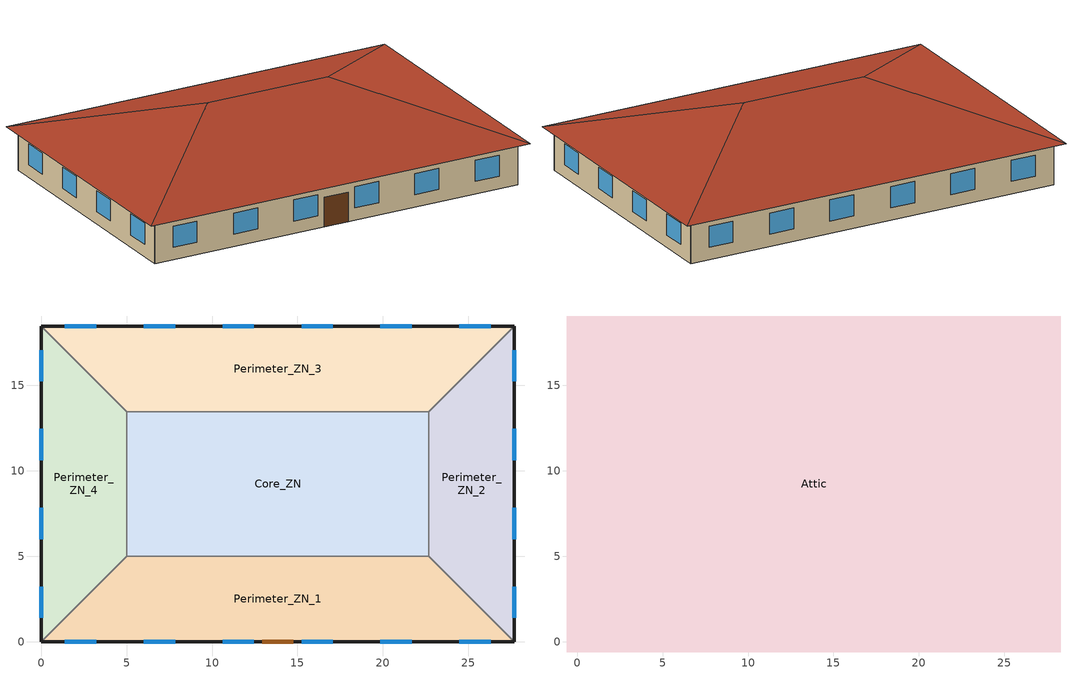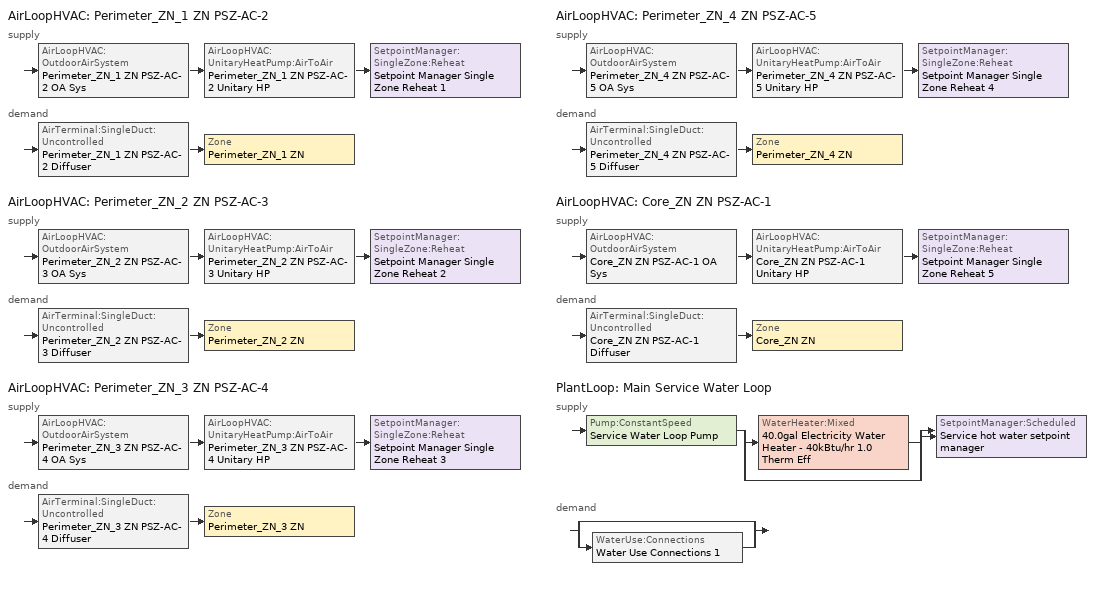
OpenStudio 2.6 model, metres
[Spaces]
Perimeter_ZN_1
 floor ground: 22.69,5 27.69,0 0,0 5,5 z0
 wall outside: 0,0 27.69,0 z0:3.05
 wall to Perimeter_ZN_4: 5,5 0,0 z0:3.05
 wall to Core_ZN: 22.69,5 5,5 z0:3.05
 wall to Perimeter_ZN_2: 27.69,0 22.69,5 z0:3.05
 window: 1.39,0 3.22,0 / 19.85,0 21.68,0 / 15.24,0 17.07,0 / 6.01,0 7.84,0 / 10.62,0 12.45,0 / 24.47,0 26.3,0 z0.9:2.42
 door: 12.93,0 14.76,0 z0:2.13
Perimeter_ZN_2
 floor ground: 27.69,18.46 27.69,0 22.69,5 22.69,13.46 z0
 wall outside: 27.69,0 27.69,18.46 z0:3.05
 wall to Perimeter_ZN_3: 27.69,18.46 22.69,13.46 z0:3.05
 wall to Core_ZN: 22.69,13.46 22.69,5 z0:3.05
 window: 27.69,1.39 27.69,3.22 / 27.69,10.62 27.69,12.45 / 27.69,15.24 27.69,17.07 / 27.69,6.01 27.69,7.84 z0.9:2.42
Perimeter_ZN_3
 floor ground: 27.69,18.46 22.69,13.46 5,13.46 0,18.46 z0
 wall outside: 27.69,18.46 0,18.46 z0:3.05
 wall to Core_ZN: 5,13.46 22.69,13.46 z0:3.05
 wall to Perimeter_ZN_4: 0,18.46 5,13.46 z0:3.05
 window: 21.68,18.46 19.85,18.46 / 7.84,18.46 6.01,18.46 / 17.07,18.46 15.24,18.46 / 12.45,18.46 10.62,18.46 / 26.3,18.46 24.47,18.46 / 3.22,18.46 1.39,18.46 z0.9:2.42
Perimeter_ZN_4
 floor ground: 0,18.46 5,13.46 5,5 0,0 z0
 wall outside: 0,18.46 0,0 z0:3.05
 wall to Core_ZN: 5,5 5,13.46 z0:3.05
 window: 0,3.22 0,1.39 / 0,12.45 0,10.62 / 0,7.84 0,6.01 / 0,17.07 0,15.24 z0.9:2.42
Core_ZN
 floor ground: 22.69,13.46 22.69,5 5,5 5,13.46 z0
Attic
 floor outside: 28.29,19.06 27.69,18.46 0,18.46 -0.6,19.06 z3.05; -0.6,19.06 0,18.46 0,0 -0.6,-0.6 z3.05; 28.29,19.06 28.29,-0.6 27.69,0 27.69,18.46 z3.05; 27.69,0 28.29,-0.6 -0.6,-0.6 0,0 z3.05
 floor to Perimeter_ZN_4: 0,18.46 5,13.46 5,5 0,0 z3.05
 floor to Perimeter_ZN_1: 22.69,5 27.69,0 0,0 5,5 z3.05
 floor to Perimeter_ZN_2: 27.69,18.46 27.69,0 22.69,5 22.69,13.46 z3.05
 floor to Core_ZN: 22.69,13.46 22.69,5 5,5 5,13.46 z3.05
 floor to Perimeter_ZN_3: 27.69,18.46 22.69,13.46 5,13.46 0,18.46 z3.05
 roof outside: 18.46,9.23,6.33 28.29,-0.6,3.05 28.29,19.06,3.05; 18.46,9.23,6.33 28.29,19.06,3.05 -0.6,19.06,3.05 9.23,9.23,6.33; 9.23,9.23,6.33 -0.6,-0.6,3.05 28.29,-0.6,3.05 18.46,9.23,6.33; 9.23,9.23,6.33 -0.6,19.06,3.05 -0.6,-0.6,3.05
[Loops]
AirLoopHVAC 'Perimeter_ZN_1 ZN PSZ-AC-2'
 supply: AirLoopHVAC:OutdoorAirSystem 'Perimeter_ZN_1 ZN PSZ-AC-2 OA Sys' > AirLoopHVAC:UnitaryHeatPump:AirToAir 'Perimeter_ZN_1 ZN PSZ-AC-2 Unitary HP' > SetpointManager:SingleZone:Reheat 'Setpoint Manager Single Zone Reheat 1'
 demand: AirTerminal:SingleDuct:Uncontrolled 'Perimeter_ZN_1 ZN PSZ-AC-2 Diffuser' > Zone 'Perimeter_ZN_1 ZN'
AirLoopHVAC 'Perimeter_ZN_2 ZN PSZ-AC-3'
 supply: AirLoopHVAC:OutdoorAirSystem 'Perimeter_ZN_2 ZN PSZ-AC-3 OA Sys' > AirLoopHVAC:UnitaryHeatPump:AirToAir 'Perimeter_ZN_2 ZN PSZ-AC-3 Unitary HP' > SetpointManager:SingleZone:Reheat 'Setpoint Manager Single Zone Reheat 2'
 demand: AirTerminal:SingleDuct:Uncontrolled 'Perimeter_ZN_2 ZN PSZ-AC-3 Diffuser' > Zone 'Perimeter_ZN_2 ZN'
AirLoopHVAC 'Perimeter_ZN_3 ZN PSZ-AC-4'
 supply: AirLoopHVAC:OutdoorAirSystem 'Perimeter_ZN_3 ZN PSZ-AC-4 OA Sys' > AirLoopHVAC:UnitaryHeatPump:AirToAir 'Perimeter_ZN_3 ZN PSZ-AC-4 Unitary HP' > SetpointManager:SingleZone:Reheat 'Setpoint Manager Single Zone Reheat 3'
 demand: AirTerminal:SingleDuct:Uncontrolled 'Perimeter_ZN_3 ZN PSZ-AC-4 Diffuser' > Zone 'Perimeter_ZN_3 ZN'
AirLoopHVAC 'Perimeter_ZN_4 ZN PSZ-AC-5'
 supply: AirLoopHVAC:OutdoorAirSystem 'Perimeter_ZN_4 ZN PSZ-AC-5 OA Sys' > AirLoopHVAC:UnitaryHeatPump:AirToAir 'Perimeter_ZN_4 ZN PSZ-AC-5 Unitary HP' > SetpointManager:SingleZone:Reheat 'Setpoint Manager Single Zone Reheat 4'
 demand: AirTerminal:SingleDuct:Uncontrolled 'Perimeter_ZN_4 ZN PSZ-AC-5 Diffuser' > Zone 'Perimeter_ZN_4 ZN'
AirLoopHVAC 'Core_ZN ZN PSZ-AC-1'
 supply: AirLoopHVAC:OutdoorAirSystem 'Core_ZN ZN PSZ-AC-1 OA Sys' > AirLoopHVAC:UnitaryHeatPump:AirToAir 'Core_ZN ZN PSZ-AC-1 Unitary HP' > SetpointManager:SingleZone:Reheat 'Setpoint Manager Single Zone Reheat 5'
 demand: AirTerminal:SingleDuct:Uncontrolled 'Core_ZN ZN PSZ-AC-1 Diffuser' > Zone 'Core_ZN ZN'
PlantLoop 'Main Service Water Loop'
 supply: Pump:ConstantSpeed 'Service Water Loop Pump' > split
  | WaterHeater:Mixed '40.0gal Electricity Water Heater - 40kBtu/hr 1.0 Therm Eff'
  | bypass
  join > SetpointManager:Scheduled 'Service hot water setpoint manager'
 demand: split
  | bypass
  | WaterUse:Connections 'Water Use Connections 1'
[Site]
Chicago Ohare Intl Ap: Latitude {deg}=41.98; Longitude {deg}=-87.92; Time Zone {hr}=-6; Elevation {m}=201; Terrain=City
[Building]
90.1-2004-SmallOffice-ASHRAE 169-2006-5A created: 2018-03-27 16:02:36 -0400: North Axis {deg}=0; Default Construction Set=90.1-2004 - Office - ASHRAE 169-2006-5A; Standards Building Type=SmallOffice
[Site:GroundTemperature:BuildingSurface]
19.27, 19.18, 19.29, 19.59, 19.96, 22.25, 22.94, 23.08, 23.06, 20.85, 20.16, 19.63
[Site:WaterMainsTemperature]
Calculation Method=Correlation; Annual Average Outdoor Air Temperature {C}=9.925; Maximum Difference In Monthly Average Outdoor Air Temperatures {deltaC}=28.7
[SizingPeriod:DesignDay] Barometric Pressure {Pa}=98934; Sky Clearness=0; Rain Indicator=0; Snow Indicator=0; Day of Month=21; Daylight Saving Time Indicator=0; Humidity Indicating Type=Wetbulb; Dry-Bulb Temperature Range Modifier Type=DefaultMultipliers
Name | Maximum Dry-Bulb Temperature {C} | Daily Dry-Bulb Temperature Range {deltaC} | Humidity Indicating Conditions at Maximum Dry-Bulb | Wind Speed {m/s} | Wind Direction {deg} | Month | Day Type | Solar Model Indicator | ASHRAE Taub | ASHRAE Taud
Chicago Ohare Intl Ap Ann Htg 99.6% Condns DB | -20 | 0 | -20 | 4.9 | 270 | 1 | WinterDesignDay | ASHRAEClearSky
Chicago Ohare Intl Ap Ann Clg .4% Condns DB=>MWB | 33.3 | 10.5 | 23.7 | 5.2 | 230 | 7 | SummerDesignDay | ASHRAETau | 0.455 | 2.05
[ClimateZones]
Climate Zone Value 1=5A; Climate Zone Institution Name 2=CEC; Climate Zone Document Name 2=California Climate Zone Descriptions; Climate Zone Document Year 2=1995
[Material:NoMass] Thermal Absorptance=0.9; Solar Absorptance=0.7
Name | Roughness | Thermal Resistance {m2-K/W} | Visible Absorptance
CP02 CARPET PAD | VeryRough | 0.21648 | 0.8
Typical Insulation R-8.93 | Smooth | 1.57183 | 0.7
Typical Carpet Pad | Smooth | 0.21648 | 0.8
Typical Insulation R-5.74 | Smooth | 1.01115 | 0.7
Typical Insulation R-14.76 | Smooth | 2.59864 | 0.7
Typical Insulation R-0.58 | Smooth | 0.101875 | 0.7
Typical Insulation | Smooth | 0.0282222 | 0.7
[Material]
Name | Roughness | Thickness {m} | Conductivity {W/m-K} | Density {kg/m3} | Specific Heat {J/kg-K} | Thermal Absorptance | Solar Absorptance | Visible Absorptance
100mm Normalweight concrete floor | MediumSmooth | 0.1016 | 2.31 | 2322 | 832
G01 13mm gypsum board | Smooth | 0.0127 | 0.16 | 800 | 1090 | 0.9 | 0.7 | 0.5
4 in. Normalweight Concrete Floor | MediumRough | 0.1016 | 2.31 | 2322 | 832 | 0.9 | 0.7 | 0.7
1IN Stucco | Smooth | 0.0253 | 0.6918 | 1858 | 837 | 0.9 | 0.7 | 0.92
8IN CONCRETE HW RefBldg | Rough | 0.2032 | 1.311 | 2240 | 836.8 | 0.9 | 0.7 | 0.7
1/2IN Gypsum | Smooth | 0.0127 | 0.16 | 784.9 | 830 | 0.9 | 0.4 | 0.4
Roof Membrane | VeryRough | 0.0095 | 0.16 | 1121.29 | 1460 | 0.9 | 0.77 | 0.7
Metal Roof Surface; F08 Metal surface | Smooth | 0.0008 | 45.28 | 7824 | 500 | 0.9 | 0.7 | 0.7
6 in. Normalweight Concrete Floor | MediumRough | 0.1524 | 2.31 | 2322 | 832 | 0.9 | 0.7 | 0.7
8 in. Concrete Block Basement Wall | MediumRough | 0.2032 | 1.326 | 1842 | 912 | 0.9 | 0.7 | 0.7
G05 25mm wood | MediumSmooth | 0.0254 | 0.15 | 608 | 1630 | 0.9 | 0.5 | 0.5
Std Wood 6inch | MediumSmooth | 0.15 | 0.12 | 540 | 1210 | 0.9 | 0.7 | 0.7
[Construction]
Typical Insulated Exterior Mass Floor R-11.49: Typical Insulation R-8.93, 4 in. Normalweight Concrete Floor, Typical Carpet Pad
Typical Insulated Exterior Mass Wall R-8.13: 1IN Stucco, 8IN CONCRETE HW RefBldg, Typical Insulation R-5.74, 1/2IN Gypsum
Typical IEAD Roof R-15.87: Roof Membrane, Typical Insulation R-14.76, Metal Roof Surface
Typical Interior Floor: 100mm Normalweight concrete floor, CP02 CARPET PAD
Typical Interior Wall: G01 13mm gypsum board, G01 13mm gypsum board
Typical Interior Ceiling: CP02 CARPET PAD, 100mm Normalweight concrete floor
Typical Insulated Carpeted 6in Slab Floor: 6 in. Normalweight Concrete Floor, Typical Carpet Pad
Typical Insulated Basement Mass Wall: 8 in. Concrete Block Basement Wall
U 0.57 SHGC 0.49 Dbl Blue 6mm/6mm Air: BLUE 6MM, AIR 6MM, CLEAR 6MM
Typical Insulated Metal Door R-1.43: F08 Metal surface, Typical Insulation R-0.58
Typical Overhead Door: Typical Insulation
U 1.17 SHGC 0.49 Simple Glazing Skylight: U 1.17 SHGC 0.49 Simple Glazing
Typical Interior Window: Clear 3mm
Typical Interior Door; Typical Interior Partition: G05 25mm wood
InteriorFurnishings: Std Wood 6inch
[DefaultConstructionSet]
90.1-2004 - Office - ASHRAE 169-2006-5A: Default Exterior Surface Constructions=Default Surface Constructions 1; Default Interior Surface Constructions=Default Surface Constructions 2; Default Ground Contact Surface Constructions=Default Surface Constructions 3; Default Exterior SubSurface Constructions=Default Sub Surface Constructions 1; Default Interior SubSurface Constructions=Default Sub Surface Constructions 2; Interior Partition Construction=Typical Interior Partition
[DefaultSurfaceConstructions]
Name | Floor Construction | Wall Construction | Roof Ceiling Construction
Default Surface Constructions 1 | Typical Insulated Exterior Mass Floor R-11.49 | Typical Insulated Exterior Mass Wall R-8.13 | Typical IEAD Roof R-15.87
Default Surface Constructions 2 | Typical Interior Floor | Typical Interior Wall | Typical Interior Ceiling
Default Surface Constructions 3 | Typical Insulated Carpeted 6in Slab Floor | Typical Insulated Basement Mass Wall
[DefaultSubSurfaceConstructions]
Name | Fixed Window Construction | Operable Window Construction | Door Construction | Overhead Door Construction | Skylight Construction | Tubular Daylight Dome Construction | Tubular Daylight Diffuser Construction
Default Sub Surface Constructions 1 | U 0.57 SHGC 0.49 Dbl Blue 6mm/6mm Air | U 0.57 SHGC 0.49 Dbl Blue 6mm/6mm Air | Typical Insulated Metal Door R-1.43 | Typical Overhead Door | U 1.17 SHGC 0.49 Simple Glazing Skylight | Typical Interior Window | Typical Interior Window
Default Sub Surface Constructions 2 | Typical Interior Window | Typical Interior Window | Typical Interior Door
[WindowMaterial:Glazing] Optical Data Type=SpectralAverage; Infrared Transmittance at Normal Incidence=0; Front Side Infrared Hemispherical Emissivity=0.84; Back Side Infrared Hemispherical Emissivity=0.84; Conductivity {W/m-K}=0.9; Dirt Correction Factor for Solar and Visible Transmittance=1; Solar Diffusing=No
Name | Thickness {m} | Solar Transmittance at Normal Incidence | Front Side Solar Reflectance at Normal Incidence | Back Side Solar Reflectance at Normal Incidence | Visible Transmittance at Normal Incidence | Front Side Visible Reflectance at Normal Incidence | Back Side Visible Reflectance at Normal Incidence
BLUE 6MM | 0.006 | 0.48 | 0.05 | 0.05 | 0.57 | 0.06 | 0.06
CLEAR 6MM | 0.006 | 0.775 | 0.071 | 0.071 | 0.881 | 0.08 | 0.08
Clear 3mm | 0.003 | 0.837 | 0.075 | 0.075 | 0.898 | 0.081 | 0.081
[WindowMaterial:Gas]
AIR 6MM: Gas Type=Air; Thickness {m}=0.0063
[WindowMaterial:SimpleGlazingSystem]
U 1.17 SHGC 0.49 Simple Glazing: U-Factor {W/m2-K}=6.64357; Solar Heat Gain Coefficient=0.49; Visible Transmittance=0.38
[Space]
Name | Space Type | Building Story | Thermal Zone | Part of Total Floor Area
Perimeter_ZN_1 | Office WholeBuilding - Sm Office | Building Story 1 | Perimeter_ZN_1 ZN | Yes
Attic | Office Attic |  | Attic ZN | No
Perimeter_ZN_2 | Office WholeBuilding - Sm Office | Building Story 1 | Perimeter_ZN_2 ZN | Yes
Perimeter_ZN_3 | Office WholeBuilding - Sm Office | Building Story 1 | Perimeter_ZN_3 ZN | Yes
Perimeter_ZN_4 | Office WholeBuilding - Sm Office | Building Story 1 | Perimeter_ZN_4 ZN | Yes
Core_ZN | Office WholeBuilding - Sm Office | Building Story 1 | Core_ZN ZN | Yes
[SpaceType] Standards Building Type=Office
Name | Default Schedule Set | Design Specification Outdoor Air Object | Standards Space Type
Office WholeBuilding - Sm Office | Office WholeBuilding - Sm Office Schedule Set | Office WholeBuilding - Sm Office Ventilation | WholeBuilding - Sm Office
Office Attic | Office Attic Schedule Set | Office Attic Ventilation | Attic
[DesignSpecification:OutdoorAir]
Name | Outdoor Air Flow per Person {m3/s-person} | Outdoor Air Flow per Floor Area {m3/s-m2} | Outdoor Air Flow Air Changes per Hour {1/hr} | Outdoor Air Method
Office Attic Ventilation | 0 | 0 | 0
Office WholeBuilding - Sm Office Ventilation |  | 0.000508 |  | Sum
[DefaultScheduleSet]
Name | Infiltration Schedule | Number of People Schedule | People Activity Level Schedule | Lighting Schedule | Electric Equipment Schedule
Office Attic Schedule Set | OfficeLarge INFIL_SCH_PNNL
Office WholeBuilding - Sm Office Schedule Set | OfficeSmall INFIL_QUARTER_ON_SCH | OfficeSmall BLDG_OCC_SCH | OfficeSmall ACTIVITY_SCH | OfficeSmall BLDG_LIGHT_SCH | OfficeSmall BLDG_EQUIP_SCH
[ThermostatSetpoint:DualSetpoint]
Name | Heating Setpoint Temperature Schedule | Cooling Setpoint Temperature Schedule
Office WholeBuilding - Sm Office Thermostat 1; Office WholeBuilding - Sm Office Thermostat 2; Office WholeBuilding - Sm Office Thermostat 3; Office WholeBuilding - Sm Office Thermostat 4; Office WholeBuilding - Sm Office Thermostat 5 | HTGSETP_SCH | CLGSETP_SCH
Office Attic Thermostat 1
[People:Definition]
Office WholeBuilding - Sm Office People Definition: Number of People Calculation Method=People/Area; People per Space Floor Area {person/m2}=0.0602779; Fraction Radiant=0.3
[People]
Office WholeBuilding - Sm Office People: People Definition=Office WholeBuilding - Sm Office People Definition; Space or SpaceType=Office WholeBuilding - Sm Office; Work Efficiency Schedule=Work Efficiency Schedule; Clothing Insulation Schedule=Clothing Schedule; Air Velocity Schedule=Air Velocity Schedule; Multiplier=1
[Lights:Definition]
Office WholeBuilding - Sm Office Lights Definition: Design Level Calculation Method=Watts/Area; Watts per Space Floor Area {W/m2}=10.7639; Fraction Radiant=0.7; Fraction Visible=0.2
[Lights]
Office WholeBuilding - Sm Office Lights: Lights Definition=Office WholeBuilding - Sm Office Lights Definition; Space or SpaceType=Office WholeBuilding - Sm Office; Fraction Replaceable=1
[ElectricEquipment:Definition]
Office WholeBuilding - Sm Office Elec Equip Definition: Design Level Calculation Method=Watts/Area; Watts per Space Floor Area {W/m2}=6.78126; Fraction Radiant=0.5
[ElectricEquipment]
Office WholeBuilding - Sm Office Elec Equip: Electric Equipment Definition=Office WholeBuilding - Sm Office Elec Equip Definition; Space or SpaceType=Office WholeBuilding - Sm Office
[SpaceInfiltration:DesignFlowRate] Schedule=OfficeSmall INFIL_QUARTER_ON_SCH; Design Flow Rate Calculation Method=Flow/ExteriorArea; Flow per Exterior Surface Area {m3/s-m2}=0.00102523; Constant Term Coefficient=0; Temperature Term Coefficient=0; Velocity Term Coefficient=0.224; Velocity Squared Term Coefficient=0
Name | Space or SpaceType
Perimeter_ZN_1 Infiltration | Perimeter_ZN_1
Perimeter_ZN_2 Infiltration | Perimeter_ZN_2
Perimeter_ZN_3 Infiltration | Perimeter_ZN_3
Perimeter_ZN_4 Infiltration | Perimeter_ZN_4
[InternalMass:Definition]
Internal Mass Definition 1: Construction=InteriorFurnishings; Design Level Calculation Method=SurfaceArea/Area; Surface Area per Space Floor Area=2
[InternalMass] Internal Mass Definition=Internal Mass Definition 1; Multiplier=1
Name | Space or SpaceType
Perimeter_ZN_1 Mass | Perimeter_ZN_1
Perimeter_ZN_2 Mass | Perimeter_ZN_2
Perimeter_ZN_3 Mass | Perimeter_ZN_3
Perimeter_ZN_4 Mass | Perimeter_ZN_4
Core_ZN Mass | Core_ZN
[ThermalZone] Use Ideal Air Loads=No
Name | Thermostat
Perimeter_ZN_1 ZN | Office WholeBuilding - Sm Office Thermostat 1
Attic ZN | Office Attic Thermostat 1
Perimeter_ZN_2 ZN | Office WholeBuilding - Sm Office Thermostat 2
Perimeter_ZN_3 ZN | Office WholeBuilding - Sm Office Thermostat 3
Perimeter_ZN_4 ZN | Office WholeBuilding - Sm Office Thermostat 4
Core_ZN ZN | Office WholeBuilding - Sm Office Thermostat 5
[Sizing:Zone] Zone Cooling Design Supply Air Temperature Input Method=SupplyAirTemperature; Zone Cooling Design Supply Air Temperature Difference {deltaC}=11.11; Zone Heating Design Supply Air Temperature Input Method=SupplyAirTemperature; Zone Heating Design Supply Air Temperature {C}=40; Zone Heating Design Supply Air Temperature Difference {deltaC}=11.11; Zone Cooling Design Supply Air Humidity Ratio {kg-H2O/kg-air}=0.0085; Zone Heating Design Supply Air Humidity Ratio {kg-H2O/kg-air}=0.008; Cooling Design Air Flow Method=DesignDay; Heating Design Air Flow Method=DesignDay; Account for Dedicated Outdoor Air System=No; Dedicated Outdoor Air System Control Strategy=NeutralSupplyAir; Dedicated Outdoor Air Low Setpoint Temperature for Design {C}=autosize; Dedicated Outdoor Air High Setpoint Temperature for Design {C}=autosize
Name | Zone Cooling Design Supply Air Temperature {C}
Perimeter_ZN_1 ZN; Perimeter_ZN_2 ZN; Perimeter_ZN_3 ZN; Perimeter_ZN_4 ZN; Core_ZN ZN | 12.8
Attic ZN | 14
[Zone equipment]
Perimeter_ZN_1 ZN: Perimeter_ZN_1 ZN PSZ-AC-2 Diffuser
Perimeter_ZN_2 ZN: Perimeter_ZN_2 ZN PSZ-AC-3 Diffuser
Perimeter_ZN_3 ZN: Perimeter_ZN_3 ZN PSZ-AC-4 Diffuser
Perimeter_ZN_4 ZN: Perimeter_ZN_4 ZN PSZ-AC-5 Diffuser
Core_ZN ZN: Core_ZN ZN PSZ-AC-1 Diffuser
[AirLoopHVAC] Availability Schedule=Always On Discrete; Design Supply Air Flow Rate {m3/s}=AutoSize
Perimeter_ZN_1 ZN PSZ-AC-2; Perimeter_ZN_2 ZN PSZ-AC-3; Perimeter_ZN_3 ZN PSZ-AC-4; Perimeter_ZN_4 ZN PSZ-AC-5; Core_ZN ZN PSZ-AC-1
[Sizing:System] Type of Load to Size On=Sensible; Design Outdoor Air Flow Rate {m3/s}=Autosize; Minimum System Air Flow Ratio=1; Preheat Design Temperature {C}=7; Preheat Design Humidity Ratio {kg-H2O/kg-Air}=0.008; Precool Design Temperature {C}=12.8; Precool Design Humidity Ratio {kg-H2O/kg-Air}=0.008; Central Cooling Design Supply Air Temperature {C}=12.8; Central Heating Design Supply Air Temperature {C}=40; Sizing Option=Coincident; 100% Outdoor Air in Cooling=No; 100% Outdoor Air in Heating=No; Central Cooling Design Supply Air Humidity Ratio {kg-H2O/kg-Air}=0.0085; Central Heating Design Supply Air Humidity Ratio {kg-H2O/kg-Air}=0.008; Cooling Design Air Flow Method=DesignDay; Cooling Design Air Flow Rate {m3/s}=0; Heating Design Air Flow Method=DesignDay; Heating Design Air Flow Rate {m3/s}=0; System Outdoor Air Method=ZoneSum; Zone Maximum Outdoor Air Fraction=1; Cooling Supply Air Flow Rate Per Floor Area {m3/s-m2}=0.00996765; Cooling Fraction of Autosized Cooling Supply Air Flow Rate=1; Cooling Supply Air Flow Rate Per Unit Cooling Capacity {m3/s-W}=3.94755e-05; Heating Supply Air Flow Rate Per Floor Area {m3/s-m2}=0.00996765; Heating Fraction of Autosized Heating Supply Air Flow Rate=1; Heating Fraction of Autosized Cooling Supply Air Flow Rate=1; Heating Supply Air Flow Rate Per Unit Heating Capacity {m3/s-W}=3.15882e-05; Cooling Design Capacity Method=CoolingDesignCapacity; Cooling Design Capacity {W}=autosize; Cooling Design Capacity Per Floor Area {W/m2}=234.7; Fraction of Autosized Cooling Design Capacity=1; Heating Design Capacity Method=HeatingDesignCapacity; Heating Design Capacity {W}=autosize; Heating Design Capacity Per Floor Area {W/m2}=157; Fraction of Autosized Heating Design Capacity=1; Central Cooling Capacity Control Method=OnOff
Perimeter_ZN_1 ZN PSZ-AC-2; Perimeter_ZN_2 ZN PSZ-AC-3; Perimeter_ZN_3 ZN PSZ-AC-4; Perimeter_ZN_4 ZN PSZ-AC-5; Core_ZN ZN PSZ-AC-1
[SetpointManager:SingleZone:Reheat] Minimum Supply Air Temperature {C}=12.7778; Maximum Supply Air Temperature {C}=40
Name | Control Zone
Setpoint Manager Single Zone Reheat 1 | Perimeter_ZN_1 ZN
Setpoint Manager Single Zone Reheat 2 | Perimeter_ZN_2 ZN
Setpoint Manager Single Zone Reheat 3 | Perimeter_ZN_3 ZN
Setpoint Manager Single Zone Reheat 4 | Perimeter_ZN_4 ZN
Setpoint Manager Single Zone Reheat 5 | Core_ZN ZN
[Fan:OnOff] Availability Schedule=OfficeSmall HVACOperationSchd; Fan Efficiency=0.53625; Pressure Rise {Pa}=622.722; Maximum Flow Rate {m3/s}=autosize; Motor Efficiency=0.825; Motor In Airstream Fraction=1
Name | Fan Power Ratio Function of Speed Ratio Curve | Fan Efficiency Ratio Function of Speed Ratio Curve
Perimeter_ZN_1 ZN PSZ-AC-2 Fan | Fan On Off Power Curve | Fan On Off Efficiency Curve
Perimeter_ZN_2 ZN PSZ-AC-3 Fan | Fan On Off Power Curve 1 | Fan On Off Efficiency Curve 1
Perimeter_ZN_3 ZN PSZ-AC-4 Fan | Fan On Off Power Curve 2 | Fan On Off Efficiency Curve 2
Perimeter_ZN_4 ZN PSZ-AC-5 Fan | Fan On Off Power Curve 3 | Fan On Off Efficiency Curve 3
Core_ZN ZN PSZ-AC-1 Fan | Fan On Off Power Curve 4 | Fan On Off Efficiency Curve 4
[Coil:Heating:DX:SingleSpeed] Availability Schedule=Always On Discrete; Rated Total Heating Capacity {W}=Autosize; Rated COP {W/W}=3.419064; Rated Air Flow Rate {m3/s}=Autosize; Rated Supply Fan Power Per Volume Flow Rate {W/(m3/s)}=773.3; Minimum Outdoor Dry-Bulb Temperature for Compressor Operation {C}=-12.2; Maximum Outdoor Dry-Bulb Temperature for Defrost Operation {C}=1.67; Crankcase Heater Capacity {W}=50; Maximum Outdoor Dry-Bulb Temperature for Crankcase Heater Operation {C}=4.4; Defrost Strategy=ReverseCycle; Defrost Control=OnDemand; Defrost Time Period Fraction=0.166667; Resistive Defrost Heater Capacity {W}=2000
Name | Total Heating Capacity Function of Temperature Curve | Total Heating Capacity Function of Flow Fraction Curve | Energy Input Ratio Function of Temperature Curve | Energy Input Ratio Function of Flow Fraction Curve | Part Load Fraction Correlation Curve | Defrost Energy Input Ratio Function of Temperature Curve
Perimeter_ZN_1 ZN PSZ-AC-2 HP Htg Coil 23 Clg kBtu/hr 6.6HSPF | DXHEAT-NECB2011-REF-CAPFT 1 | DXHEAT-NECB2011-REF-CAPFFLOW 1 | DXHEAT-NECB2011-REF-EIRFT 1 | DXHEAT-NECB2011-REF-EIRFFLOW 1 | DXHEAT-NECB2011-REF-PLFFPLR 1 | Curve Biquadratic 1
Perimeter_ZN_2 ZN PSZ-AC-3 HP Htg Coil 18 Clg kBtu/hr 6.6HSPF | DXHEAT-NECB2011-REF-CAPFT 2 | DXHEAT-NECB2011-REF-CAPFFLOW 2 | DXHEAT-NECB2011-REF-EIRFT 2 | DXHEAT-NECB2011-REF-EIRFFLOW 2 | DXHEAT-NECB2011-REF-PLFFPLR 2 | Curve Biquadratic 4
Perimeter_ZN_3 ZN PSZ-AC-4 HP Htg Coil 21 Clg kBtu/hr 6.6HSPF | DXHEAT-NECB2011-REF-CAPFT 3 | DXHEAT-NECB2011-REF-CAPFFLOW 3 | DXHEAT-NECB2011-REF-EIRFT 3 | DXHEAT-NECB2011-REF-EIRFFLOW 3 | DXHEAT-NECB2011-REF-PLFFPLR 3 | Curve Biquadratic 7
Perimeter_ZN_4 ZN PSZ-AC-5 HP Htg Coil 21 Clg kBtu/hr 6.6HSPF | DXHEAT-NECB2011-REF-CAPFT 4 | DXHEAT-NECB2011-REF-CAPFFLOW 4 | DXHEAT-NECB2011-REF-EIRFT 4 | DXHEAT-NECB2011-REF-EIRFFLOW 4 | DXHEAT-NECB2011-REF-PLFFPLR 4 | Curve Biquadratic 10
Core_ZN ZN PSZ-AC-1 HP Htg Coil 23 Clg kBtu/hr 6.6HSPF | DXHEAT-NECB2011-REF-CAPFT | DXHEAT-NECB2011-REF-CAPFFLOW | DXHEAT-NECB2011-REF-EIRFT | DXHEAT-NECB2011-REF-EIRFFLOW | DXHEAT-NECB2011-REF-PLFFPLR | Curve Biquadratic 13
[Coil:Heating:Gas] Availability Schedule=Always On Discrete; Gas Burner Efficiency=0.8; Nominal Capacity {W}=AutoSize; Parasitic Electric Load {W}=0; Parasitic Gas Load {W}=0
Perimeter_ZN_1 ZN PSZ-AC-2 Gas Backup Htg Coil; Perimeter_ZN_2 ZN PSZ-AC-3 Gas Backup Htg Coil; Perimeter_ZN_3 ZN PSZ-AC-4 Gas Backup Htg Coil; Perimeter_ZN_4 ZN PSZ-AC-5 Gas Backup Htg Coil; Core_ZN ZN PSZ-AC-1 Gas Backup Htg Coil
[Coil:Cooling:DX:SingleSpeed] Availability Schedule=Always On Discrete; Rated Total Cooling Capacity {W}=autosize; Rated Sensible Heat Ratio=autosize; Rated COP {W/W}=2.967036; Rated Air Flow Rate {m3/s}=autosize; Rated Evaporator Fan Power Per Volume Flow Rate {W/(m3/s)}=773.3; Condenser Type=AirCooled; Evaporative Condenser Effectiveness=0; Evaporative Condenser Air Flow Rate {m3/s}=Autosize; Evaporative Condenser Pump Rated Power Consumption {W}=Autosize; Crankcase Heater Capacity {W}=0; Maximum Outdoor Dry-Bulb Temperature for Crankcase Heater Operation {C}=0; Basin Heater Capacity {W/K}=0; Basin Heater Setpoint Temperature {C}=10
Name | Total Cooling Capacity Function of Temperature Curve | Total Cooling Capacity Function of Flow Fraction Curve | Energy Input Ratio Function of Temperature Curve | Energy Input Ratio Function of Flow Fraction Curve | Part Load Fraction Correlation Curve
Perimeter_ZN_1 ZN PSZ-AC-2 1spd DX HP Clg Coil 23kBtu/hr 9.7SEER | HPACCoolCapFT 1 | HPACCoolCapFFF 1 | HPACCOOLEIRFT 1 | HPACCOOLEIRFFF 1 | HPACCOOLPLFFPLR 1
Perimeter_ZN_2 ZN PSZ-AC-3 1spd DX HP Clg Coil 18kBtu/hr 9.7SEER | HPACCoolCapFT 2 | HPACCoolCapFFF 2 | HPACCOOLEIRFT 2 | HPACCOOLEIRFFF 2 | HPACCOOLPLFFPLR 2
Perimeter_ZN_3 ZN PSZ-AC-4 1spd DX HP Clg Coil 21kBtu/hr 9.7SEER | HPACCoolCapFT 3 | HPACCoolCapFFF 3 | HPACCOOLEIRFT 3 | HPACCOOLEIRFFF 3 | HPACCOOLPLFFPLR 3
Perimeter_ZN_4 ZN PSZ-AC-5 1spd DX HP Clg Coil 21kBtu/hr 9.7SEER | HPACCoolCapFT 4 | HPACCoolCapFFF 4 | HPACCOOLEIRFT 4 | HPACCOOLEIRFFF 4 | HPACCOOLPLFFPLR 4
Core_ZN ZN PSZ-AC-1 1spd DX HP Clg Coil 23kBtu/hr 9.7SEER | HPACCoolCapFT | HPACCoolCapFFF | HPACCOOLEIRFT | HPACCOOLEIRFFF | HPACCOOLPLFFPLR
[Controller:OutdoorAir] Minimum Outdoor Air Flow Rate {m3/s}=0; Maximum Outdoor Air Flow Rate {m3/s}=Autosize; Economizer Control Type=NoEconomizer; Economizer Control Action Type=ModulateFlow; Economizer Maximum Limit Dry-Bulb Temperature {C}=28; Economizer Maximum Limit Enthalpy {J/kg}=64000; Economizer Minimum Limit Dry-Bulb Temperature {C}=-100; Lockout Type=LockoutWithCompressor; Minimum Limit Type=FixedMinimum; Minimum Outdoor Air Schedule=Always On Discrete; High Humidity Control=No; Heat Recovery Bypass Control Type=BypassWhenOAFlowGreaterThanMinimum
Name | Controller Mechanical Ventilation
Perimeter_ZN_1 ZN PSZ-AC-2 OA Sys Controller | Controller Mechanical Ventilation 1
Perimeter_ZN_2 ZN PSZ-AC-3 OA Sys Controller | Controller Mechanical Ventilation 2
Perimeter_ZN_3 ZN PSZ-AC-4 OA Sys Controller | Controller Mechanical Ventilation 3
Perimeter_ZN_4 ZN PSZ-AC-5 OA Sys Controller | Controller Mechanical Ventilation 4
Core_ZN ZN PSZ-AC-1 OA Sys Controller | Controller Mechanical Ventilation 5
[Controller:MechanicalVentilation] Availability Schedule=Always On Discrete; System Outdoor Air Method=ZoneSum
Controller Mechanical Ventilation 1; Controller Mechanical Ventilation 2; Controller Mechanical Ventilation 3; Controller Mechanical Ventilation 4; Controller Mechanical Ventilation 5
[AirLoopHVAC:OutdoorAirSystem]
Name | Controller
Perimeter_ZN_1 ZN PSZ-AC-2 OA Sys | Perimeter_ZN_1 ZN PSZ-AC-2 OA Sys Controller
Perimeter_ZN_2 ZN PSZ-AC-3 OA Sys | Perimeter_ZN_2 ZN PSZ-AC-3 OA Sys Controller
Perimeter_ZN_3 ZN PSZ-AC-4 OA Sys | Perimeter_ZN_3 ZN PSZ-AC-4 OA Sys Controller
Perimeter_ZN_4 ZN PSZ-AC-5 OA Sys | Perimeter_ZN_4 ZN PSZ-AC-5 OA Sys Controller
Core_ZN ZN PSZ-AC-1 OA Sys | Core_ZN ZN PSZ-AC-1 OA Sys Controller
[AirLoopHVAC:UnitaryHeatPump:AirToAir] Availability Schedule=Always On Discrete; Supply Air Flow Rate During Cooling Operation {m3/s}=Autosize; Supply Air Flow Rate During Heating Operation {m3/s}=Autosize; Maximum Supply Air Temperature from Supplemental Heater {C}=Autosize; Maximum Outdoor Dry-Bulb Temperature for Supplemental Heater Operation {C}=4.44444; Fan Placement=BlowThrough; Supply Air Fan Operating Mode Schedule=OfficeSmall HVACOperationSchd
Name | Controlling Zone or Thermostat Location | Supply Air Fan | Heating Coil | Cooling Coil | Supplemental Heating Coil
Perimeter_ZN_1 ZN PSZ-AC-2 Unitary HP | Perimeter_ZN_1 ZN | Perimeter_ZN_1 ZN PSZ-AC-2 Fan | Perimeter_ZN_1 ZN PSZ-AC-2 HP Htg Coil 23 Clg kBtu/hr 6.6HSPF | Perimeter_ZN_1 ZN PSZ-AC-2 1spd DX HP Clg Coil 23kBtu/hr 9.7SEER | Perimeter_ZN_1 ZN PSZ-AC-2 Gas Backup Htg Coil
Perimeter_ZN_2 ZN PSZ-AC-3 Unitary HP | Perimeter_ZN_2 ZN | Perimeter_ZN_2 ZN PSZ-AC-3 Fan | Perimeter_ZN_2 ZN PSZ-AC-3 HP Htg Coil 18 Clg kBtu/hr 6.6HSPF | Perimeter_ZN_2 ZN PSZ-AC-3 1spd DX HP Clg Coil 18kBtu/hr 9.7SEER | Perimeter_ZN_2 ZN PSZ-AC-3 Gas Backup Htg Coil
Perimeter_ZN_3 ZN PSZ-AC-4 Unitary HP | Perimeter_ZN_3 ZN | Perimeter_ZN_3 ZN PSZ-AC-4 Fan | Perimeter_ZN_3 ZN PSZ-AC-4 HP Htg Coil 21 Clg kBtu/hr 6.6HSPF | Perimeter_ZN_3 ZN PSZ-AC-4 1spd DX HP Clg Coil 21kBtu/hr 9.7SEER | Perimeter_ZN_3 ZN PSZ-AC-4 Gas Backup Htg Coil
Perimeter_ZN_4 ZN PSZ-AC-5 Unitary HP | Perimeter_ZN_4 ZN | Perimeter_ZN_4 ZN PSZ-AC-5 Fan | Perimeter_ZN_4 ZN PSZ-AC-5 HP Htg Coil 21 Clg kBtu/hr 6.6HSPF | Perimeter_ZN_4 ZN PSZ-AC-5 1spd DX HP Clg Coil 21kBtu/hr 9.7SEER | Perimeter_ZN_4 ZN PSZ-AC-5 Gas Backup Htg Coil
Core_ZN ZN PSZ-AC-1 Unitary HP | Core_ZN ZN | Core_ZN ZN PSZ-AC-1 Fan | Core_ZN ZN PSZ-AC-1 HP Htg Coil 23 Clg kBtu/hr 6.6HSPF | Core_ZN ZN PSZ-AC-1 1spd DX HP Clg Coil 23kBtu/hr 9.7SEER | Core_ZN ZN PSZ-AC-1 Gas Backup Htg Coil
[AvailabilityManager:NightCycle] Control Type=CycleOnAny; Thermostat Tolerance {deltaC}=1; Cycling Run Time {s}=3600
Availability Manager Night Cycle 1; Availability Manager Night Cycle 2; Availability Manager Night Cycle 3; Availability Manager Night Cycle 4; Availability Manager Night Cycle 5
[AirTerminal:SingleDuct:Uncontrolled] Availability Schedule=Always On Discrete; Maximum Air Flow Rate {m3/s}=AutoSize
Perimeter_ZN_1 ZN PSZ-AC-2 Diffuser; Perimeter_ZN_2 ZN PSZ-AC-3 Diffuser; Perimeter_ZN_3 ZN PSZ-AC-4 Diffuser; Perimeter_ZN_4 ZN PSZ-AC-5 Diffuser; Core_ZN ZN PSZ-AC-1 Diffuser
[PlantLoop]
Main Service Water Loop: Glycol Concentration=0; Maximum Loop Temperature {C}=60; Minimum Loop Temperature {C}=10; Plant Loop Volume {m3}=Autocalculate; Load Distribution Scheme=Optimal
[Sizing:Plant]
Main Service Water Loop: Loop Type=Heating; Design Loop Exit Temperature {C}=60; Loop Design Temperature Difference {deltaC}=5; Sizing Option=NonCoincident; Zone Timesteps in Averaging Window=1; Coincident Sizing Factor Mode=None
[SetpointManager:Scheduled]
Service hot water setpoint manager: Control Variable=Temperature; Schedule=Service Water Loop Temp - 140F
[Pump:ConstantSpeed]
Service Water Loop Pump: Rated Flow Rate {m3/s}=autosize; Rated Pump Head {Pa}=0.001; Rated Power Consumption {W}=autosize; Motor Efficiency=0.825; Fraction of Motor Inefficiencies to Fluid Stream=0; Pump Control Type=Intermittent; Design Power Sizing Method=PowerPerFlowPerPressure; Design Electric Power per Unit Flow Rate {W/(m3/s)}=348701.1; Design Shaft Power per Unit Flow Rate per Unit Head {W-s/m3-Pa}=1.28205
[WaterHeater:Mixed]
40.0gal Electricity Water Heater - 40kBtu/hr 1.0 Therm Eff: Tank Volume {m3}=0.151416; Setpoint Temperature Schedule=Service Water Loop Temp - 140F; Deadband Temperature Difference {deltaC}=2; Maximum Temperature Limit {C}=82.2222; Heater Control Type=Cycle; Heater Maximum Capacity {W}=11722.8; Heater Fuel Type=Electricity; Heater Thermal Efficiency=1; Off Cycle Parasitic Fuel Consumption Rate {W}=570.999; Off Cycle Parasitic Fuel Type=Electricity; Off Cycle Parasitic Heat Fraction to Tank=0.8; On Cycle Parasitic Fuel Consumption Rate {W}=570.999; On Cycle Parasitic Fuel Type=Electricity; On Cycle Parasitic Heat Fraction to Tank=0; Ambient Temperature Indicator=Schedule; Ambient Temperature Schedule=Water Heater Ambient Temp Schedule - 70F; Off Cycle Loss Coefficient to Ambient Temperature {W/K}=1.87331; On Cycle Loss Coefficient to Ambient Temperature {W/K}=1.87331; Use Side Effectiveness=1; Source Side Effectiveness=1; Use Side Design Flow Rate {m3/s}=autosize; Source Side Design Flow Rate {m3/s}=autosize; Indirect Water Heating Recovery Time {hr}=1.5; Source Side Flow Control Mode=IndirectHeatPrimarySetpoint
[WaterUse:Connections]
Water Use Connections 1: Water Use Equipment Name 1=Main Service Water Use 0.06gal/min
[WaterUse:Equipment:Definition]
Main Service Water Use Def 0.06gal/min: Peak Flow Rate {m3/s}=4.03777e-06; Target Temperature Schedule=Mixed Water At Faucet Temp - 120F; Sensible Fraction Schedule=Fraction Sensible - 0.2; Latent Fraction Schedule=Fraction Latent - 0.05
[WaterUse:Equipment]
Main Service Water Use 0.06gal/min: Water Use Equipment Definition=Main Service Water Use Def 0.06gal/min; Flow Rate Fraction Schedule=OfficeSmall BLDG_SWH_SCH
[Exterior:Lights:Definition]
NonDimming Exterior Lights Def: Design Level {W}=1634
[Exterior:Lights]
NonDimming Exterior Lights Def: Exterior Lights Definition=NonDimming Exterior Lights Def; Schedule=OfficeSmall Exterior_Lgt_ALWAYS_ON; Control Option=AstronomicalClock
[BuildingStory]
Building Story 1: Nominal Z Coordinate {m}=0
[EnergyManagementSystem:Actuator] Actuated Component Type=Schedule:Constant; Actuated Component Control Type=Schedule Value
Name | Actuated Component
myHTGSETP_SCH | HTGSETP_SCH
myCLGSETP_SCH | CLGSETP_SCH
[EnergyManagementSystem:Program]
MyComputedCoolingSetpointProg: IF (DayOfWeek == 1); SET myCLGSETP_SCH = 30.0; ELSEIF (Holiday == 3.0) && (DayOfMonth == 21) && (Month == 1); SET myCLGSETP_SCH = 30.0; ELSEIF HOUR < 6; SET myCLGSETP_SCH = 30.0; ELSEIF (Hour >= 6) && (Hour < 22) && (DayOfWeek >= 2) && (DayOfWeek <= 6); SET myCLGSETP_SCH = 24.0; ELSEIF (Hour >= 6) && (hour < 18) && (DayOfWeek == 7); SET myCLGSETP_SCH = 24.0; ELSEIF (Hour >= 6) && (hour >= 18) && (DayOfWeek == 7); SET myCLGSETP_SCH = 30.0; ELSEIF (Hour >= 22); SET myCLGSETP_SCH = 30.0; ENDIF
MyComputedHeatingSetpointProg: SET locHour = Hour; SET locDay = DayOfWeek; SET locHol = Holiday; IF (DayOfWeek == 1); SET myHTGSETP_SCH = 15.6; ELSEIF (Holiday == 3.0) && (DayOfYear == 21); SET myHTGSETP_SCH = 21.0; ELSEIF HOUR < 5; SET myHTGSETP_SCH = 15.6; ELSEIF (Hour >= 5) && (Hour < 19) && (DayOfWeek >= 2) && (DayOfWeek <= 6); SET myHTGSETP_SCH = 21.0; ELSEIF (Hour >= 6) && (hour < 17) && (DayOfWeek == 7); SET myHTGSETP_SCH = 21.0; ELSEIF (Hour >= 6) && (hour <= 17) && (DayOfWeek == 7); SET myHTGSETP_SCH = 15.6; ELSEIF (Hour >= 19); SET myHTGSETP_SCH = 15.6; ENDIF
[EnergyManagementSystem:ProgramCallingManager]
My Setpoint Schedule Calculator Example: BeginTimestepBeforePredictor; MyComputedCoolingSetpointProg; MyComputedHeatingSetpointProg
[Schedule:Ruleset]
Name | Default Day Schedule | Summer Design Day Schedule | Winter Design Day Schedule
OfficeLarge INFIL_SCH_PNNL | OfficeLarge INFIL_SCH_PNNL Default | OfficeLarge INFIL_SCH_PNNL Summer Design Day | OfficeLarge INFIL_SCH_PNNL Winter Design Day
Clothing Schedule | Clothing Schedule Default Winter Clothes
Air Velocity Schedule | Air Velocity Schedule Default
Work Efficiency Schedule | Work Efficiency Schedule Default
OfficeSmall BLDG_OCC_SCH | OfficeSmall BLDG_OCC_SCH Default | OfficeSmall BLDG_OCC_SCH Summer Design Day | OfficeSmall BLDG_OCC_SCH Winter Design Day
OfficeSmall ACTIVITY_SCH | OfficeSmall ACTIVITY_SCH Default | OfficeSmall ACTIVITY_SCH Summer Design Day | OfficeSmall ACTIVITY_SCH Winter Design Day
OfficeSmall BLDG_LIGHT_SCH | OfficeSmall BLDG_LIGHT_SCH Default | OfficeSmall BLDG_LIGHT_SCH Summer Design Day | OfficeSmall BLDG_LIGHT_SCH Winter Design Day
OfficeSmall BLDG_EQUIP_SCH | OfficeSmall BLDG_EQUIP_SCH Default | OfficeSmall BLDG_EQUIP_SCH Summer Design Day | OfficeSmall BLDG_EQUIP_SCH Winter Design Day
OfficeSmall INFIL_QUARTER_ON_SCH | OfficeSmall INFIL_QUARTER_ON_SCH Default | OfficeSmall INFIL_QUARTER_ON_SCH Summer Design Day | OfficeSmall INFIL_QUARTER_ON_SCH Winter Design Day
OfficeSmall HVACOperationSchd | OfficeSmall HVACOperationSchd Default | OfficeSmall HVACOperationSchd Summer Design Day | OfficeSmall HVACOperationSchd Winter Design Day
Service Water Loop Temp - 140F | Service Water Loop Temp - 140F Default
Water Heater Ambient Temp Schedule - 70F | Water Heater Ambient Temp Schedule - 70F Default
Fraction Sensible - 0.2 | Schedule Day 25
Fraction Latent - 0.05 | Schedule Day 26
Mixed Water At Faucet Temp - 120F | Schedule Day 27
OfficeSmall BLDG_SWH_SCH | OfficeSmall BLDG_SWH_SCH Default | OfficeSmall BLDG_SWH_SCH Summer Design Day | OfficeSmall BLDG_SWH_SCH Winter Design Day
OfficeSmall Exterior_Lgt_ALWAYS_ON | OfficeSmall Exterior_Lgt_ALWAYS_ON Default | OfficeSmall Exterior_Lgt_ALWAYS_ON Summer Design Day | OfficeSmall Exterior_Lgt_ALWAYS_ON Winter Design Day
[Schedule:Day]
OfficeLarge INFIL_SCH_PNNL Default; Clothing Schedule Default Winter Clothes; OfficeSmall BLDG_OCC_SCH Summer Design Day; OfficeSmall BLDG_LIGHT_SCH Summer Design Day; OfficeSmall BLDG_EQUIP_SCH Summer Design Day; OfficeSmall INFIL_QUARTER_ON_SCH Default; OfficeSmall Exterior_Lgt_ALWAYS_ON Default; OfficeSmall Exterior_Lgt_ALWAYS_ON Winter Design Day; OfficeSmall Exterior_Lgt_ALWAYS_ON Summer Design Day: 24, 0, 1
OfficeLarge INFIL_SCH_PNNL Summer Design Day; OfficeLarge INFIL_SCH_PNNL SmrDsn|Wkdy Day: 6, 0, 1, 22, 0, 0.25, 24, 0, 1
OfficeLarge INFIL_SCH_PNNL Winter Design Day; OfficeLarge INFIL_SCH_PNNL WntrDsn|Sat Day: 6, 0, 1, 18, 0, 0.25, 24, 0, 1
Clothing Schedule Summer Clothes: 24, 0, 0.5
Air Velocity Schedule Default; OfficeSmall BLDG_EQUIP_SCH Wknd Day; Schedule Day 25: 24, 0, 0.2
Work Efficiency Schedule Default; OfficeSmall BLDG_OCC_SCH Default; OfficeSmall BLDG_OCC_SCH Winter Design Day; OfficeSmall BLDG_LIGHT_SCH Winter Design Day; OfficeSmall BLDG_EQUIP_SCH Winter Design Day; OfficeSmall HVACOperationSchd Default; OfficeSmall HVACOperationSchd Winter Design Day; OfficeSmall BLDG_SWH_SCH Default: 24, 0, 0
OfficeSmall BLDG_OCC_SCH Wkdy Day: 6, 0, 0, 7, 0, 0.11, 8, 0, 0.21, 12, 0, 1, 13, 0, 0.53, 17, 0, 1, 18, 0, 0.32, 22, 0, 0.11, 23, 0, 0.05, 24, 0, 0
OfficeSmall ACTIVITY_SCH Default; OfficeSmall ACTIVITY_SCH Winter Design Day; OfficeSmall ACTIVITY_SCH Summer Design Day: 24, 0, 120
OfficeSmall BLDG_LIGHT_SCH Default; OfficeSmall BLDG_LIGHT_SCH Default|Wkdy Day: 5, 0, 0.18, 7, 0, 0.23, 8, 0, 0.42, 12, 0, 0.9, 13, 0, 0.8, 17, 0, 0.9, 18, 0, 0.61, 20, 0, 0.42, 22, 0, 0.32, 23, 0, 0.23, 24, 0, 0.18
OfficeSmall BLDG_LIGHT_SCH Wknd Day: 24, 0, 0.18
OfficeSmall BLDG_EQUIP_SCH Default; OfficeSmall BLDG_EQUIP_SCH Default|Wkdy Day: 8, 0, 0.5, 12, 0, 1, 13, 0, 0.94, 17, 0, 1, 18, 0, 0.5, 24, 0, 0.2
OfficeSmall INFIL_QUARTER_ON_SCH Summer Design Day; OfficeSmall INFIL_QUARTER_ON_SCH SmrDsn|Wkdy Day: 7, 0, 1, 19, 0, 0.25, 24, 0, 1
OfficeSmall INFIL_QUARTER_ON_SCH Winter Design Day; OfficeSmall INFIL_QUARTER_ON_SCH WntrDsn|Sat Day: 7, 0, 1, 18, 0, 0.25, 24, 0, 1
OfficeSmall HVACOperationSchd Summer Design Day; OfficeSmall HVACOperationSchd SmrDsn|Wkdy Day: 6, 0, 0, 19, 0, 1, 24, 0, 0
Service Water Loop Temp - 140F Default: 24, 0, 60
Water Heater Ambient Temp Schedule - 70F Default: 24, 0, 21.1111
Schedule Day 26: 24, 0, 0.05
Schedule Day 27: 24, 0, 48.8889
OfficeSmall BLDG_SWH_SCH Winter Design Day; OfficeSmall BLDG_SWH_SCH Summer Design Day; OfficeSmall BLDG_SWH_SCH WntrDsn|SmrDsn|Wkdy Day: 7, 0, 0, 8, 0, 0.27, 9, 0, 0.55, 11, 0, 0.64, 12, 0, 0.82, 13, 0, 1, 14, 0, 0.91, 16, 0, 0.55, 17, 0, 0.73, 19, 0, 0.37, 20, 0, 0.18, 21, 0, 0.27, 22, 0, 0.09, 24, 0, 0
[Schedule:Rule] Date Specification Type=DateRange; Start Day=1
Name | Schedule Ruleset | Rule Order | Day Schedule | Apply Monday | Apply Tuesday | Apply Wednesday | Apply Thursday | Apply Friday | Start Month | End Month | End Day | Apply Saturday | Apply Sunday
Schedule Rule 1 | OfficeLarge INFIL_SCH_PNNL | 1 | OfficeLarge INFIL_SCH_PNNL SmrDsn|Wkdy Day | Yes | Yes | Yes | Yes | Yes | 1 | 12 | 31
Schedule Rule 2 | OfficeLarge INFIL_SCH_PNNL | 0 | OfficeLarge INFIL_SCH_PNNL WntrDsn|Sat Day |  |  |  |  |  | 1 | 12 | 31 | Yes
Schedule Rule 3 | Clothing Schedule | 0 | Clothing Schedule Summer Clothes |  |  |  |  |  | 5 | 9 | 30
Schedule Rule 4 | OfficeSmall BLDG_OCC_SCH | 0 | OfficeSmall BLDG_OCC_SCH Wkdy Day | Yes | Yes | Yes | Yes | Yes | 1 | 12 | 31
Schedule Rule 5 | OfficeSmall BLDG_LIGHT_SCH | 1 | OfficeSmall BLDG_LIGHT_SCH Default|Wkdy Day | Yes | Yes | Yes | Yes | Yes | 1 | 12 | 31
Schedule Rule 6 | OfficeSmall BLDG_LIGHT_SCH | 0 | OfficeSmall BLDG_LIGHT_SCH Wknd Day |  |  |  |  |  | 1 | 12 | 31 | Yes | Yes
Schedule Rule 7 | OfficeSmall BLDG_EQUIP_SCH | 1 | OfficeSmall BLDG_EQUIP_SCH Default|Wkdy Day | Yes | Yes | Yes | Yes | Yes | 1 | 12 | 31
Schedule Rule 8 | OfficeSmall BLDG_EQUIP_SCH | 0 | OfficeSmall BLDG_EQUIP_SCH Wknd Day |  |  |  |  |  | 1 | 12 | 31 | Yes | Yes
Schedule Rule 9 | OfficeSmall INFIL_QUARTER_ON_SCH | 1 | OfficeSmall INFIL_QUARTER_ON_SCH SmrDsn|Wkdy Day | Yes | Yes | Yes | Yes | Yes | 1 | 12 | 31
Schedule Rule 10 | OfficeSmall INFIL_QUARTER_ON_SCH | 0 | OfficeSmall INFIL_QUARTER_ON_SCH WntrDsn|Sat Day |  |  |  |  |  | 1 | 12 | 31 | Yes
Schedule Rule 13 | OfficeSmall HVACOperationSchd | 0 | OfficeSmall HVACOperationSchd SmrDsn|Wkdy Day | Yes | Yes | Yes | Yes | Yes | 1 | 12 | 31
Schedule Rule 14 | OfficeSmall BLDG_SWH_SCH | 0 | OfficeSmall BLDG_SWH_SCH WntrDsn|SmrDsn|Wkdy Day | Yes | Yes | Yes | Yes | Yes | 1 | 12 | 31
[Schedule:Constant]
Name | Value
Always On Discrete | 1
HTGSETP_SCH | 21
CLGSETP_SCH | 24
[Curve:Exponent] Coefficient1 Constant=1; Coefficient2 Constant=0; Coefficient3 Constant=0; Minimum Value of x=0; Maximum Value of x=1
Fan On Off Power Curve; Fan On Off Power Curve 1; Fan On Off Power Curve 2; Fan On Off Power Curve 3; Fan On Off Power Curve 4
[Curve:Cubic]
Name | Coefficient1 Constant | Coefficient2 x | Coefficient3 x**2 | Coefficient4 x**3 | Minimum Value of x | Maximum Value of x
Fan On Off Efficiency Curve; Fan On Off Efficiency Curve 1; Fan On Off Efficiency Curve 2; Fan On Off Efficiency Curve 3; Fan On Off Efficiency Curve 4 | 1 | 0 | 0 | 0 | 0 | 1
DXHEAT-NECB2011-REF-CAPFT; DXHEAT-NECB2011-REF-CAPFT 1; DXHEAT-NECB2011-REF-CAPFT 2; DXHEAT-NECB2011-REF-CAPFT 3; DXHEAT-NECB2011-REF-CAPFT 4 | 0.729 | 0.0319 | 0.000136 | -8.75e-06 | -20 | 20
DXHEAT-NECB2011-REF-CAPFFLOW; DXHEAT-NECB2011-REF-CAPFFLOW 1; DXHEAT-NECB2011-REF-CAPFFLOW 2; DXHEAT-NECB2011-REF-CAPFFLOW 3; DXHEAT-NECB2011-REF-CAPFFLOW 4 | 0.84 | 0.16 | 0 | 0 | 0.5 | 1.5
DXHEAT-NECB2011-REF-EIRFT; DXHEAT-NECB2011-REF-EIRFT 1; DXHEAT-NECB2011-REF-EIRFT 2; DXHEAT-NECB2011-REF-EIRFT 3; DXHEAT-NECB2011-REF-EIRFT 4 | 1.2183 | -0.03612 | 0.00142 | -2.68e-05 | -20 | 20
DXHEAT-NECB2011-REF-PLFFPLR; DXHEAT-NECB2011-REF-PLFFPLR 1; DXHEAT-NECB2011-REF-PLFFPLR 2; DXHEAT-NECB2011-REF-PLFFPLR 3; DXHEAT-NECB2011-REF-PLFFPLR 4 | 0.3696 | 2.3362 | -2.9577 | 1.2596 | 0.7 | 1
[Curve:Quadratic]
Name | Coefficient1 Constant | Coefficient2 x | Coefficient3 x**2 | Minimum Value of x | Maximum Value of x
DXHEAT-NECB2011-REF-EIRFFLOW; DXHEAT-NECB2011-REF-EIRFFLOW 1; DXHEAT-NECB2011-REF-EIRFFLOW 2; DXHEAT-NECB2011-REF-EIRFFLOW 3; DXHEAT-NECB2011-REF-EIRFFLOW 4 | 1.3824 | -0.4336 | 0.0512 | 0 | 1
HPACCoolCapFFF; HPACCoolCapFFF 1; HPACCoolCapFFF 2; HPACCoolCapFFF 3; HPACCoolCapFFF 4 | 0.8 | 0.2 | 0 | 0.5 | 1.5
HPACCOOLEIRFFF; HPACCOOLEIRFFF 1; HPACCOOLEIRFFF 2; HPACCOOLEIRFFF 3; HPACCOOLEIRFFF 4 | 1.156 | -0.1816 | 0.0256 | 0.5 | 1.5
HPACCOOLPLFFPLR; HPACCOOLPLFFPLR 1; HPACCOOLPLFFPLR 2; HPACCOOLPLFFPLR 3; HPACCOOLPLFFPLR 4 | 0.85 | 0.15 | 0 | 0 | 1
[Curve:Biquadratic] Minimum Value of x=12.77778; Maximum Value of x=23.88889; Minimum Value of y=21.11111; Maximum Value of y=46.11111
Name | Coefficient1 Constant | Coefficient2 x | Coefficient3 x**2 | Coefficient4 y | Coefficient5 y**2 | Coefficient6 x*y
Curve Biquadratic 1; Curve Biquadratic 4; Curve Biquadratic 7; Curve Biquadratic 10; Curve Biquadratic 13; HPACCOOLEIRFT; HPACCOOLEIRFT 1; HPACCOOLEIRFT 2; HPACCOOLEIRFT 3; HPACCOOLEIRFT 4 | 0.297145 | 0.0430933 | -0.000748766 | 0.00597727 | 0.000482112 | -0.000956448
HPACCoolCapFT; HPACCoolCapFT 1; HPACCoolCapFT 2; HPACCoolCapFT 3; HPACCoolCapFT 4 | 0.766956 | 0.0107756 | -4.14703e-05 | 0.00134961 | -0.000261144 | 0.000457488
